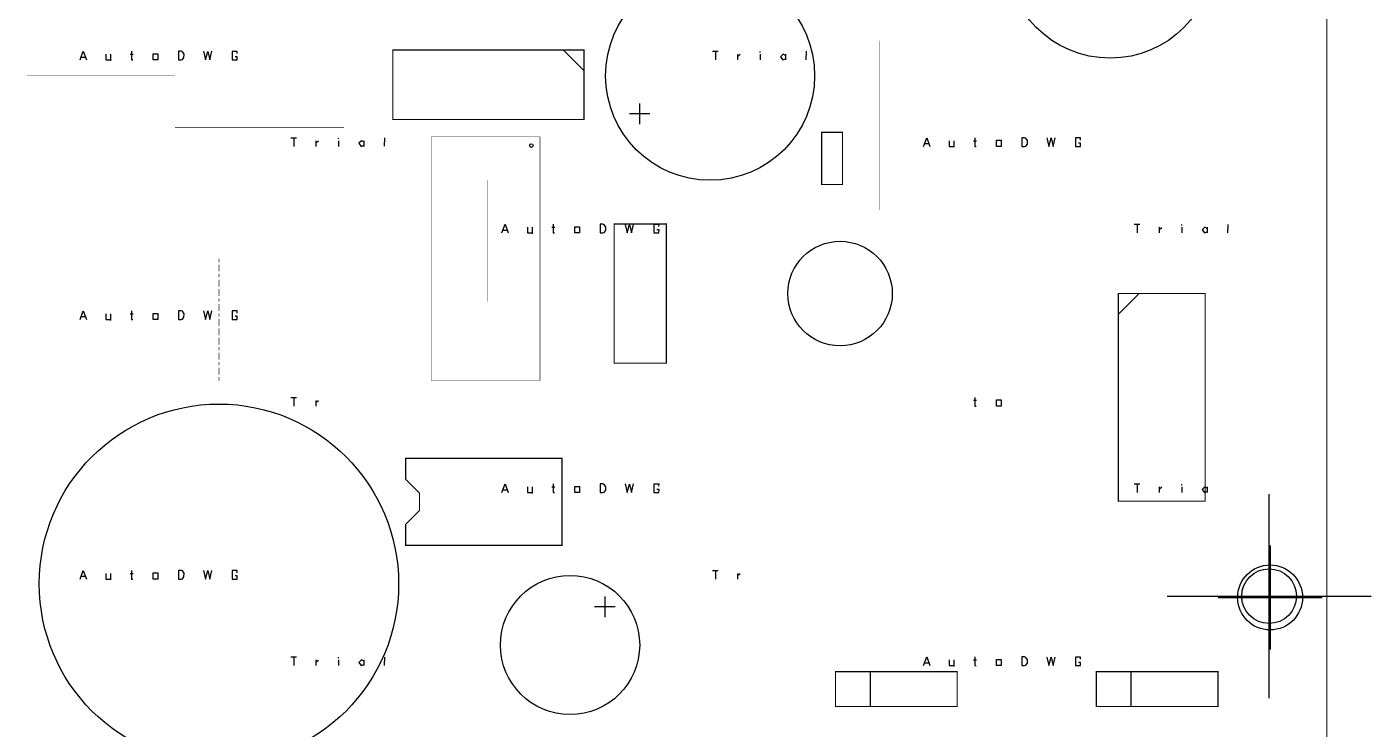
# Model space of a CAD drawing. Header units: millimetres. Extents: x 690 to 2444, y 537 to 1412.
# Drawn here: x 1299 to 1397.3, y 644.7 to 696 of the extents above; entities that cross this region are included whole.
import ezdxf

# ---------------------------------------------------------------- set-up
doc = ezdxf.new("R2010")
doc.units = ezdxf.units.MM
doc.linetypes.add('atContinuous2', pattern=[0])
doc.layers.add('at_Entity', color=7, linetype='Continuous')

msp = doc.modelspace()

# ---------------------------------------------------------------- linework, layer by layer
at = {"color": 28, "true_color": 0x0a0a0a}
for p, q in [((1302.879, 693.585), (1303.12, 694.217)), ((1303.12, 694.217), (1303.36, 693.585)), ((1304.775, 694.003), (1304.775, 693.585)), ((1305.106, 694.003), (1305.106, 693.522)), ((1306.547, 694.005), (1306.761, 694.005)), ((1306.639, 694.217), (1306.639, 693.585)), ((1308.233, 694.033), (1308.559, 694.033)), ((1308.233, 693.585), (1308.233, 694.033)), ((1308.559, 694.033), (1308.559, 693.585)), ((1310.072, 694.217), (1310.07, 693.585)), ((1310.279, 694.219), (1310.072, 694.217)), ((1310.373, 694.185), (1310.279, 694.219)), ((1310.483, 694.008), (1310.373, 694.185)), ((1310.479, 693.757), (1310.483, 694.008)), ((1311.91, 694.214), (1312.06, 693.593)), ((1312.06, 693.593), (1312.21, 694.21)), ((1312.21, 694.21), (1312.359, 693.586)), ((1312.359, 693.586), (1312.509, 694.214)), ((1314.378, 694.207), (1313.996, 694.207)), ((1313.996, 694.207), (1313.996, 693.585)), ((1314.378, 693.822), (1314.226, 693.822)), ((1314.374, 694.048), (1314.378, 694.207)), ((1314.374, 693.585), (1314.378, 693.822)), ((1302.967, 693.795), (1303.268, 693.795)), ((1304.775, 693.585), (1305.106, 693.585)), ((1306.639, 693.585), (1306.738, 693.585)), ((1308.559, 693.585), (1308.233, 693.585)), ((1310.07, 693.585), (1310.274, 693.585)), ((1310.274, 693.585), (1310.371, 693.61)), ((1310.371, 693.61), (1310.479, 693.757)), ((1313.996, 693.585), (1314.374, 693.585)), ((1364.532, 687.265), (1364.773, 687.897)), ((1364.621, 687.475), (1364.922, 687.475)), ((1364.773, 687.897), (1365.014, 687.265)), ((1366.428, 687.683), (1366.428, 687.265)), ((1366.428, 687.265), (1366.759, 687.265)), ((1366.759, 687.683), (1366.759, 687.202)), ((1368.2, 687.685), (1368.414, 687.685)), ((1368.292, 687.897), (1368.292, 687.265)), ((1368.292, 687.265), (1368.392, 687.265)), ((1369.887, 687.713), (1370.212, 687.713)), ((1369.887, 687.265), (1369.887, 687.713)), ((1370.212, 687.265), (1369.887, 687.265)), ((1370.212, 687.713), (1370.212, 687.265)), ((1371.725, 687.897), (1371.723, 687.265)), ((1371.723, 687.265), (1371.927, 687.265)), ((1371.932, 687.899), (1371.725, 687.897)), ((1371.927, 687.265), (1372.024, 687.29)), ((1372.026, 687.865), (1371.932, 687.899)), ((1372.024, 687.29), (1372.133, 687.437)), ((1372.137, 687.688), (1372.026, 687.865)), ((1372.133, 687.437), (1372.137, 687.688)), ((1373.563, 687.893), (1373.713, 687.273)), ((1373.713, 687.273), (1373.863, 687.89)), ((1373.863, 687.89), (1374.013, 687.266)), ((1374.013, 687.266), (1374.163, 687.893)), ((1376.031, 687.887), (1375.65, 687.887)), ((1375.65, 687.887), (1375.65, 687.265)), ((1375.65, 687.265), (1376.027, 687.265)), ((1376.031, 687.502), (1375.88, 687.502)), ((1376.027, 687.727), (1376.031, 687.887)), ((1376.027, 687.265), (1376.031, 687.502)), ((1333.706, 680.945), (1333.947, 681.577)), ((1333.794, 681.155), (1334.095, 681.155)), ((1333.947, 681.577), (1334.187, 680.945)), ((1335.601, 681.362), (1335.601, 680.945)), ((1335.932, 681.362), (1335.932, 680.882)), ((1337.374, 681.365), (1337.587, 681.365)), ((1337.466, 681.577), (1337.466, 680.945)), ((1339.06, 681.393), (1339.385, 681.393)), ((1339.06, 680.945), (1339.06, 681.393)), ((1339.385, 681.393), (1339.385, 680.945)), ((1340.899, 681.577), (1340.896, 680.945)), ((1341.105, 681.579), (1340.899, 681.577)), ((1341.2, 681.544), (1341.105, 681.579)), ((1341.197, 680.97), (1341.306, 681.116)), ((1341.31, 681.368), (1341.2, 681.544)), ((1341.306, 681.116), (1341.31, 681.368)), ((1342.737, 681.573), (1342.886, 680.953)), ((1342.886, 680.953), (1343.036, 681.57)), ((1343.036, 681.57), (1343.186, 680.946)), ((1343.186, 680.946), (1343.336, 681.573)), ((1345.205, 681.567), (1344.823, 681.567)), ((1344.823, 681.567), (1344.823, 680.945)), ((1345.205, 681.182), (1345.053, 681.182)), ((1345.201, 681.407), (1345.205, 681.567)), ((1345.201, 680.945), (1345.205, 681.182)), ((1335.601, 680.945), (1335.932, 680.945)), ((1337.466, 680.945), (1337.565, 680.945)), ((1339.385, 680.945), (1339.06, 680.945)), ((1340.896, 680.945), (1341.101, 680.945)), ((1341.101, 680.945), (1341.197, 680.97)), ((1344.823, 680.945), (1345.201, 680.945)), ((1302.879, 674.625), (1303.12, 675.257)), ((1303.12, 675.257), (1303.36, 674.625)), ((1306.639, 675.256), (1306.639, 674.625)), ((1310.072, 675.256), (1310.07, 674.625)), ((1310.279, 675.259), (1310.072, 675.256)), ((1310.373, 675.224), (1310.279, 675.259)), ((1310.483, 675.048), (1310.373, 675.224)), ((1311.91, 675.253), (1312.06, 674.633)), ((1312.06, 674.633), (1312.21, 675.25)), ((1312.21, 675.25), (1312.359, 674.625)), ((1312.359, 674.625), (1312.509, 675.253)), ((1314.378, 675.247), (1313.996, 675.247)), ((1313.996, 675.247), (1313.996, 674.625)), ((1314.374, 675.087), (1314.378, 675.247)), ((1302.967, 674.835), (1303.268, 674.835)), ((1304.775, 675.042), (1304.775, 674.625)), ((1304.775, 674.625), (1305.106, 674.625)), ((1305.106, 675.042), (1305.106, 674.561)), ((1306.547, 675.045), (1306.761, 675.045)), ((1306.639, 674.625), (1306.738, 674.625)), ((1308.233, 675.073), (1308.559, 675.073)), ((1308.233, 674.625), (1308.233, 675.073)), ((1308.559, 674.625), (1308.233, 674.625)), ((1308.559, 675.073), (1308.559, 674.625)), ((1310.07, 674.625), (1310.274, 674.625)), ((1310.274, 674.625), (1310.371, 674.65)), ((1310.371, 674.65), (1310.479, 674.796)), ((1310.479, 674.796), (1310.483, 675.048)), ((1313.996, 674.625), (1314.374, 674.625)), ((1314.378, 674.862), (1314.226, 674.862)), ((1314.374, 674.625), (1314.378, 674.862)), ((1368.2, 668.725), (1368.414, 668.725)), ((1368.292, 668.936), (1368.292, 668.304)), ((1368.292, 668.304), (1368.392, 668.304)), ((1369.887, 668.753), (1370.212, 668.753)), ((1369.887, 668.304), (1369.887, 668.753)), ((1370.212, 668.304), (1369.887, 668.304)), ((1370.212, 668.753), (1370.212, 668.304)), ((1333.706, 661.984), (1333.947, 662.616)), ((1333.947, 662.616), (1334.187, 661.984)), ((1335.601, 662.402), (1335.601, 661.984)), ((1335.932, 662.402), (1335.932, 661.921)), ((1337.374, 662.405), (1337.587, 662.405)), ((1337.466, 662.616), (1337.466, 661.984)), ((1339.06, 662.433), (1339.385, 662.433)), ((1339.06, 661.984), (1339.06, 662.433)), ((1339.385, 662.433), (1339.385, 661.984)), ((1340.899, 662.616), (1340.896, 661.984)), ((1341.105, 662.619), (1340.899, 662.616)), ((1341.2, 662.584), (1341.105, 662.619)), ((1341.31, 662.408), (1341.2, 662.584)), ((1341.306, 662.156), (1341.31, 662.408)), ((1342.737, 662.613), (1342.886, 661.992)), ((1342.886, 661.992), (1343.036, 662.609)), ((1343.036, 662.609), (1343.186, 661.985)), ((1343.186, 661.985), (1343.336, 662.613)), ((1345.205, 662.607), (1344.823, 662.607)), ((1344.823, 662.607), (1344.823, 661.984)), ((1345.201, 662.447), (1345.205, 662.607)), ((1333.794, 662.195), (1334.095, 662.195)), ((1335.601, 661.984), (1335.932, 661.984)), ((1337.466, 661.984), (1337.565, 661.984)), ((1339.385, 661.984), (1339.06, 661.984)), ((1340.896, 661.984), (1341.101, 661.984)), ((1341.101, 661.984), (1341.197, 662.01)), ((1341.197, 662.01), (1341.306, 662.156)), ((1344.823, 661.984), (1345.201, 661.984)), ((1345.205, 662.221), (1345.053, 662.221)), ((1345.201, 661.984), (1345.205, 662.221)), ((1302.879, 655.664), (1303.12, 656.296)), ((1302.967, 655.875), (1303.268, 655.875)), ((1303.12, 656.296), (1303.36, 655.664)), ((1304.775, 656.082), (1304.775, 655.664)), ((1304.775, 655.664), (1305.106, 655.664)), ((1305.106, 656.082), (1305.106, 655.601)), ((1306.547, 656.085), (1306.761, 656.085)), ((1306.639, 656.296), (1306.639, 655.664)), ((1306.639, 655.664), (1306.738, 655.664)), ((1308.233, 656.113), (1308.559, 656.113)), ((1308.233, 655.664), (1308.233, 656.113)), ((1308.559, 655.664), (1308.233, 655.664)), ((1308.559, 656.113), (1308.559, 655.664)), ((1310.072, 656.296), (1310.07, 655.664)), ((1310.07, 655.664), (1310.274, 655.664)), ((1310.279, 656.298), (1310.072, 656.296)), ((1310.274, 655.664), (1310.371, 655.69)), ((1310.373, 656.264), (1310.279, 656.298)), ((1310.371, 655.69), (1310.479, 655.836)), ((1310.483, 656.088), (1310.373, 656.264)), ((1310.479, 655.836), (1310.483, 656.088)), ((1311.91, 656.293), (1312.06, 655.672)), ((1312.06, 655.672), (1312.21, 656.289)), ((1312.21, 656.289), (1312.359, 655.665)), ((1312.359, 655.665), (1312.509, 656.293)), ((1314.378, 656.287), (1313.996, 656.287)), ((1313.996, 656.287), (1313.996, 655.664)), ((1313.996, 655.664), (1314.374, 655.664)), ((1314.378, 655.901), (1314.226, 655.901)), ((1314.374, 656.127), (1314.378, 656.287)), ((1314.374, 655.664), (1314.378, 655.901)), ((1364.532, 649.344), (1364.773, 649.976)), ((1364.773, 649.976), (1365.014, 649.344)), ((1366.428, 649.762), (1366.428, 649.344)), ((1366.759, 649.762), (1366.759, 649.281)), ((1368.2, 649.765), (1368.414, 649.765)), ((1368.292, 649.976), (1368.292, 649.344)), ((1369.887, 649.793), (1370.212, 649.793)), ((1369.887, 649.344), (1369.887, 649.793)), ((1370.212, 649.793), (1370.212, 649.344)), ((1371.725, 649.976), (1371.723, 649.344)), ((1371.932, 649.978), (1371.725, 649.976)), ((1372.026, 649.944), (1371.932, 649.978)), ((1372.137, 649.768), (1372.026, 649.944)), ((1372.133, 649.516), (1372.137, 649.768)), ((1373.563, 649.973), (1373.713, 649.352)), ((1373.713, 649.352), (1373.863, 649.969)), ((1373.863, 649.969), (1374.013, 649.345)), ((1374.013, 649.345), (1374.163, 649.973)), ((1376.031, 649.967), (1375.65, 649.967)), ((1375.65, 649.967), (1375.65, 649.344)), ((1376.031, 649.581), (1375.88, 649.581)), ((1376.027, 649.807), (1376.031, 649.967)), ((1376.027, 649.344), (1376.031, 649.581)), ((1364.621, 649.554), (1364.922, 649.554)), ((1366.428, 649.344), (1366.759, 649.344)), ((1368.292, 649.344), (1368.392, 649.344)), ((1370.212, 649.344), (1369.887, 649.344)), ((1371.723, 649.344), (1371.927, 649.344)), ((1371.927, 649.344), (1372.024, 649.37)), ((1372.024, 649.37), (1372.133, 649.516)), ((1375.65, 649.344), (1376.027, 649.344))]:
    msp.add_line(p, q, dxfattribs=at)
at = {"color": 6}
for p, q in [((1389.807, 646.961), (1389.807, 661.877)), ((1382.349, 654.419), (1397.265, 654.419))]:
    msp.add_line(p, q, dxfattribs=at)
at = {"color": 2}
msp.add_circle((1389.807, 654.419), 2, dxfattribs=at)
at = {"layer": 'at_Entity', "color": 28, "true_color": 0x0d0d0d}
for p, q in [((1349.122, 694.217), (1349.54, 694.217)), ((1349.329, 694.217), (1349.329, 693.585)), ((1350.953, 694.002), (1350.953, 693.585)), ((1350.958, 693.862), (1351.135, 693.995)), ((1352.609, 694.004), (1352.609, 693.585)), ((1352.612, 694.137), (1352.612, 694.193)), ((1354.273, 694.002), (1354.084, 693.813)), ((1354.084, 693.813), (1354.268, 693.585)), ((1354.448, 693.913), (1354.273, 694.002)), ((1354.446, 694.004), (1354.446, 693.589)), ((1355.952, 694.214), (1355.95, 693.598)), ((1354.268, 693.585), (1354.448, 693.675)), ((1318.295, 687.897), (1318.713, 687.897)), ((1318.503, 687.897), (1318.503, 687.265)), ((1320.126, 687.682), (1320.126, 687.265)), ((1320.131, 687.542), (1320.309, 687.675)), ((1321.783, 687.684), (1321.783, 687.265)), ((1321.785, 687.817), (1321.785, 687.873)), ((1323.446, 687.682), (1323.257, 687.493)), ((1323.257, 687.493), (1323.441, 687.265)), ((1323.441, 687.265), (1323.621, 687.355)), ((1323.621, 687.593), (1323.446, 687.682)), ((1323.619, 687.684), (1323.619, 687.268)), ((1325.126, 687.894), (1325.123, 687.277)), ((1379.948, 681.577), (1380.366, 681.577)), ((1380.156, 681.577), (1380.156, 680.945)), ((1381.78, 681.362), (1381.78, 680.945)), ((1381.785, 681.222), (1381.962, 681.355)), ((1383.436, 681.364), (1383.436, 680.945)), ((1383.439, 681.497), (1383.439, 681.553)), ((1385.1, 681.362), (1384.91, 681.173)), ((1384.91, 681.173), (1385.095, 680.945)), ((1385.095, 680.945), (1385.275, 681.035)), ((1385.275, 681.273), (1385.1, 681.362)), ((1385.272, 681.364), (1385.272, 680.948)), ((1386.779, 681.574), (1386.777, 680.957)), ((1318.295, 668.936), (1318.713, 668.936)), ((1318.503, 668.936), (1318.503, 668.304)), ((1320.126, 668.721), (1320.126, 668.304)), ((1320.131, 668.581), (1320.309, 668.714)), ((1379.948, 662.616), (1380.366, 662.616)), ((1380.156, 662.616), (1380.156, 661.984)), ((1381.78, 662.401), (1381.78, 661.984)), ((1381.785, 662.261), (1381.962, 662.394)), ((1383.436, 662.404), (1383.436, 661.984)), ((1383.439, 662.537), (1383.439, 662.593)), ((1385.1, 662.401), (1384.91, 662.212)), ((1385.275, 662.313), (1385.1, 662.401)), ((1385.272, 662.404), (1385.272, 661.988)), ((1384.91, 662.212), (1385.095, 661.984)), ((1385.095, 661.984), (1385.275, 662.074)), ((1349.122, 656.296), (1349.54, 656.296)), ((1349.329, 656.296), (1349.329, 655.664)), ((1350.953, 656.081), (1350.953, 655.664)), ((1350.958, 655.941), (1351.135, 656.074)), ((1318.295, 649.976), (1318.713, 649.976)), ((1318.503, 649.976), (1318.503, 649.344)), ((1320.126, 649.761), (1320.126, 649.344)), ((1320.131, 649.621), (1320.309, 649.754)), ((1321.783, 649.763), (1321.783, 649.344)), ((1321.785, 649.897), (1321.785, 649.953)), ((1323.446, 649.761), (1323.257, 649.572)), ((1323.621, 649.672), (1323.446, 649.761)), ((1323.619, 649.763), (1323.619, 649.348)), ((1325.126, 649.974), (1325.123, 649.357)), ((1323.257, 649.572), (1323.441, 649.344)), ((1323.441, 649.344), (1323.621, 649.434))]:
    msp.add_line(p, q, dxfattribs=at)
at = {"layer": 'at_Entity', "color": 0}
for points in [[(1394.03, 731.506, 0.0897, 0.0897, 0), (1241.195, 731.506, 0.0897, 0.0897, 0), (1241.195, 605.103, 0.0897, 0.0897, 0), (1394.03, 605.103, 0.0897, 0.0897, 0), (1394.03, 731.506, 0.0897, 0.0897, 0)], [(1361.328, 694.652, 0.0339, 0.0339, 0), (1361.328, 694.991, 0.0339, 0.0339, 0)], [(1339.725, 694.314, 0.0897, 0.0897, 0), (1325.746, 694.314, 0.0897, 0.0897, 0), (1325.746, 689.23, 0.0897, 0.0897, 0), (1339.725, 689.23, 0.0897, 0.0897, 0), (1339.725, 694.314, 0.0897, 0.0897, 0)], [(1338.2, 694.314, 0.0897, 0.0897, 0), (1339.725, 692.789, 0.0897, 0.0897, 0)], [(1361.328, 694.059, 0.0339, 0.0339, 0), (1361.328, 694.398, 0.0339, 0.0339, 0)], [(1361.328, 693.72, 0.0339, 0.0339, 0), (1361.328, 694.059, 0.0339, 0.0339, 0)], [(1361.328, 694.398, 0.0254, 0.0254, 0), (1361.328, 694.652, 0.0254, 0.0254, 0)], [(1361.328, 693.127, 0.0339, 0.0339, 0), (1361.328, 693.466, 0.0339, 0.0339, 0)], [(1361.328, 692.789, 0.0339, 0.0339, 0), (1361.328, 693.127, 0.0339, 0.0339, 0)], [(1361.328, 693.466, 0.0254, 0.0254, 0), (1361.328, 693.72, 0.0254, 0.0254, 0)], [(1299.313, 692.45, 0.0339, 0.0339, 0), (1298.974, 692.45, 0.0339, 0.0339, 0)], [(1299.652, 692.45, 0.0339, 0.0339, 0), (1299.313, 692.45, 0.0339, 0.0339, 0)], [(1299.906, 692.45, 0.0254, 0.0254, 0), (1299.652, 692.45, 0.0254, 0.0254, 0)], [(1300.245, 692.45, 0.0339, 0.0339, 0), (1299.906, 692.45, 0.0339, 0.0339, 0)], [(1300.584, 692.45, 0.0339, 0.0339, 0), (1300.245, 692.45, 0.0339, 0.0339, 0)], [(1300.838, 692.45, 0.0254, 0.0254, 0), (1300.584, 692.45, 0.0254, 0.0254, 0)], [(1301.177, 692.45, 0.0339, 0.0339, 0), (1300.838, 692.45, 0.0339, 0.0339, 0)], [(1301.431, 692.45, 0.0254, 0.0254, 0), (1301.177, 692.45, 0.0254, 0.0254, 0)], [(1301.77, 692.45, 0.0339, 0.0339, 0), (1301.431, 692.45, 0.0339, 0.0339, 0)], [(1302.109, 692.45, 0.0339, 0.0339, 0), (1301.77, 692.45, 0.0339, 0.0339, 0)], [(1302.363, 692.45, 0.0254, 0.0254, 0), (1302.109, 692.45, 0.0254, 0.0254, 0)], [(1302.702, 692.45, 0.0339, 0.0339, 0), (1302.363, 692.45, 0.0339, 0.0339, 0)], [(1303.041, 692.45, 0.0339, 0.0339, 0), (1302.702, 692.45, 0.0339, 0.0339, 0)], [(1303.295, 692.45, 0.0254, 0.0254, 0), (1303.041, 692.45, 0.0254, 0.0254, 0)], [(1303.634, 692.45, 0.0339, 0.0339, 0), (1303.295, 692.45, 0.0339, 0.0339, 0)], [(1303.973, 692.45, 0.0339, 0.0339, 0), (1303.634, 692.45, 0.0339, 0.0339, 0)], [(1304.227, 692.45, 0.0254, 0.0254, 0), (1303.973, 692.45, 0.0254, 0.0254, 0)], [(1304.566, 692.45, 0.0339, 0.0339, 0), (1304.227, 692.45, 0.0339, 0.0339, 0)], [(1304.905, 692.45, 0.0339, 0.0339, 0), (1304.566, 692.45, 0.0339, 0.0339, 0)], [(1305.159, 692.45, 0.0254, 0.0254, 0), (1304.905, 692.45, 0.0254, 0.0254, 0)], [(1305.498, 692.45, 0.0339, 0.0339, 0), (1305.159, 692.45, 0.0339, 0.0339, 0)], [(1305.837, 692.45, 0.0339, 0.0339, 0), (1305.498, 692.45, 0.0339, 0.0339, 0)], [(1306.091, 692.45, 0.0254, 0.0254, 0), (1305.837, 692.45, 0.0254, 0.0254, 0)], [(1306.43, 692.45, 0.0339, 0.0339, 0), (1306.091, 692.45, 0.0339, 0.0339, 0)], [(1306.684, 692.45, 0.0254, 0.0254, 0), (1306.43, 692.45, 0.0254, 0.0254, 0)], [(1307.023, 692.45, 0.0339, 0.0339, 0), (1306.684, 692.45, 0.0339, 0.0339, 0)], [(1307.362, 692.45, 0.0339, 0.0339, 0), (1307.023, 692.45, 0.0339, 0.0339, 0)], [(1307.616, 692.45, 0.0254, 0.0254, 0), (1307.362, 692.45, 0.0254, 0.0254, 0)], [(1307.955, 692.45, 0.0339, 0.0339, 0), (1307.616, 692.45, 0.0339, 0.0339, 0)], [(1308.294, 692.45, 0.0339, 0.0339, 0), (1307.955, 692.45, 0.0339, 0.0339, 0)], [(1308.548, 692.45, 0.0254, 0.0254, 0), (1308.294, 692.45, 0.0254, 0.0254, 0)], [(1308.887, 692.45, 0.0339, 0.0339, 0), (1308.548, 692.45, 0.0339, 0.0339, 0)], [(1309.226, 692.45, 0.0339, 0.0339, 0), (1308.887, 692.45, 0.0339, 0.0339, 0)], [(1309.48, 692.45, 0.0254, 0.0254, 0), (1309.226, 692.45, 0.0254, 0.0254, 0)], [(1309.819, 692.45, 0.0339, 0.0339, 0), (1309.48, 692.45, 0.0339, 0.0339, 0)], [(1361.328, 692.196, 0.0339, 0.0339, 0), (1361.328, 692.534, 0.0339, 0.0339, 0)], [(1361.328, 691.602, 0.0339, 0.0339, 0), (1361.328, 691.941, 0.0339, 0.0339, 0)], [(1361.328, 692.534, 0.0254, 0.0254, 0), (1361.328, 692.789, 0.0254, 0.0254, 0)], [(1361.328, 691.941, 0.0254, 0.0254, 0), (1361.328, 692.196, 0.0254, 0.0254, 0)], [(1361.328, 691.264, 0.0339, 0.0339, 0), (1361.328, 691.602, 0.0339, 0.0339, 0)], [(1361.328, 690.671, 0.0339, 0.0339, 0), (1361.328, 691.009, 0.0339, 0.0339, 0)], [(1361.328, 691.009, 0.0254, 0.0254, 0), (1361.328, 691.264, 0.0254, 0.0254, 0)], [(1343.791, 688.891, 0.0897, 0.0897, 0), (1343.791, 690.416, 0.0897, 0.0897, 0)], [(1361.328, 690.332, 0.0339, 0.0339, 0), (1361.328, 690.671, 0.0339, 0.0339, 0)], [(1361.328, 689.739, 0.0339, 0.0339, 0), (1361.328, 690.078, 0.0339, 0.0339, 0)], [(1361.328, 690.078, 0.0254, 0.0254, 0), (1361.328, 690.332, 0.0254, 0.0254, 0)], [(1344.554, 689.654, 0.0897, 0.0897, 0), (1343.029, 689.654, 0.0897, 0.0897, 0)], [(1361.328, 689.4, 0.0339, 0.0339, 0), (1361.328, 689.739, 0.0339, 0.0339, 0)], [(1361.328, 688.807, 0.0339, 0.0339, 0), (1361.328, 689.146, 0.0339, 0.0339, 0)], [(1361.328, 689.146, 0.0254, 0.0254, 0), (1361.328, 689.4, 0.0254, 0.0254, 0)], [(1310.157, 688.637, 0.0339, 0.0339, 0), (1309.819, 688.637, 0.0339, 0.0339, 0)], [(1310.412, 688.637, 0.0254, 0.0254, 0), (1310.157, 688.637, 0.0254, 0.0254, 0)], [(1310.751, 688.637, 0.0339, 0.0339, 0), (1310.412, 688.637, 0.0339, 0.0339, 0)], [(1311.089, 688.637, 0.0339, 0.0339, 0), (1310.751, 688.637, 0.0339, 0.0339, 0)], [(1311.344, 688.637, 0.0254, 0.0254, 0), (1311.089, 688.637, 0.0254, 0.0254, 0)], [(1311.682, 688.637, 0.0339, 0.0339, 0), (1311.344, 688.637, 0.0339, 0.0339, 0)], [(1312.021, 688.637, 0.0339, 0.0339, 0), (1311.682, 688.637, 0.0339, 0.0339, 0)], [(1312.275, 688.637, 0.0254, 0.0254, 0), (1312.021, 688.637, 0.0254, 0.0254, 0)], [(1312.614, 688.637, 0.0339, 0.0339, 0), (1312.275, 688.637, 0.0339, 0.0339, 0)], [(1312.953, 688.637, 0.0339, 0.0339, 0), (1312.614, 688.637, 0.0339, 0.0339, 0)], [(1313.207, 688.637, 0.0254, 0.0254, 0), (1312.953, 688.637, 0.0254, 0.0254, 0)], [(1313.546, 688.637, 0.0339, 0.0339, 0), (1313.207, 688.637, 0.0339, 0.0339, 0)], [(1313.8, 688.637, 0.0254, 0.0254, 0), (1313.546, 688.637, 0.0254, 0.0254, 0)], [(1314.139, 688.637, 0.0339, 0.0339, 0), (1313.8, 688.637, 0.0339, 0.0339, 0)], [(1314.478, 688.637, 0.0339, 0.0339, 0), (1314.139, 688.637, 0.0339, 0.0339, 0)], [(1314.732, 688.637, 0.0254, 0.0254, 0), (1314.478, 688.637, 0.0254, 0.0254, 0)], [(1315.071, 688.637, 0.0339, 0.0339, 0), (1314.732, 688.637, 0.0339, 0.0339, 0)], [(1315.41, 688.637, 0.0339, 0.0339, 0), (1315.071, 688.637, 0.0339, 0.0339, 0)], [(1315.664, 688.637, 0.0254, 0.0254, 0), (1315.41, 688.637, 0.0254, 0.0254, 0)], [(1316.003, 688.637, 0.0339, 0.0339, 0), (1315.664, 688.637, 0.0339, 0.0339, 0)], [(1316.342, 688.637, 0.0339, 0.0339, 0), (1316.003, 688.637, 0.0339, 0.0339, 0)], [(1316.596, 688.637, 0.0254, 0.0254, 0), (1316.342, 688.637, 0.0254, 0.0254, 0)], [(1316.935, 688.637, 0.0339, 0.0339, 0), (1316.596, 688.637, 0.0339, 0.0339, 0)], [(1317.274, 688.637, 0.0339, 0.0339, 0), (1316.935, 688.637, 0.0339, 0.0339, 0)], [(1317.528, 688.637, 0.0254, 0.0254, 0), (1317.274, 688.637, 0.0254, 0.0254, 0)], [(1317.867, 688.637, 0.0339, 0.0339, 0), (1317.528, 688.637, 0.0339, 0.0339, 0)], [(1318.206, 688.637, 0.0339, 0.0339, 0), (1317.867, 688.637, 0.0339, 0.0339, 0)], [(1318.46, 688.637, 0.0254, 0.0254, 0), (1318.206, 688.637, 0.0254, 0.0254, 0)], [(1318.799, 688.637, 0.0339, 0.0339, 0), (1318.46, 688.637, 0.0339, 0.0339, 0)], [(1319.053, 688.637, 0.0254, 0.0254, 0), (1318.799, 688.637, 0.0254, 0.0254, 0)], [(1319.392, 688.637, 0.0339, 0.0339, 0), (1319.053, 688.637, 0.0339, 0.0339, 0)], [(1319.731, 688.637, 0.0339, 0.0339, 0), (1319.392, 688.637, 0.0339, 0.0339, 0)], [(1319.985, 688.637, 0.0254, 0.0254, 0), (1319.731, 688.637, 0.0254, 0.0254, 0)], [(1320.324, 688.637, 0.0339, 0.0339, 0), (1319.985, 688.637, 0.0339, 0.0339, 0)], [(1320.663, 688.637, 0.0339, 0.0339, 0), (1320.324, 688.637, 0.0339, 0.0339, 0)], [(1320.917, 688.637, 0.0254, 0.0254, 0), (1320.663, 688.637, 0.0254, 0.0254, 0)], [(1321.256, 688.637, 0.0339, 0.0339, 0), (1320.917, 688.637, 0.0339, 0.0339, 0)], [(1321.595, 688.637, 0.0339, 0.0339, 0), (1321.256, 688.637, 0.0339, 0.0339, 0)], [(1321.849, 688.637, 0.0254, 0.0254, 0), (1321.595, 688.637, 0.0254, 0.0254, 0)], [(1322.188, 688.637, 0.0339, 0.0339, 0), (1321.849, 688.637, 0.0339, 0.0339, 0)], [(1336.505, 687.96, 0.0299, 0.0299, 0), (1328.542, 687.96, 0.0299, 0.0299, 0), (1328.542, 670.168, 0.0299, 0.0299, 0), (1336.505, 670.168, 0.0299, 0.0299, 0), (1336.505, 687.96, 0.0299, 0.0299, 0)], [(1358.617, 688.298, 0.0897, 0.0897, 0), (1357.092, 688.298, 0.0897, 0.0897, 0), (1357.092, 684.486, 0.0897, 0.0897, 0), (1358.617, 684.486, 0.0897, 0.0897, 0), (1358.617, 688.298, 0.0897, 0.0897, 0)], [(1361.328, 688.468, 0.0339, 0.0339, 0), (1361.328, 688.807, 0.0339, 0.0339, 0)], [(1361.328, 687.875, 0.0339, 0.0339, 0), (1361.328, 688.214, 0.0339, 0.0339, 0)], [(1361.328, 688.214, 0.0254, 0.0254, 0), (1361.328, 688.468, 0.0254, 0.0254, 0)], [(1361.328, 687.536, 0.0339, 0.0339, 0), (1361.328, 687.875, 0.0339, 0.0339, 0)], [(1361.328, 686.943, 0.0339, 0.0339, 0), (1361.328, 687.282, 0.0339, 0.0339, 0)], [(1361.328, 686.604, 0.0339, 0.0339, 0), (1361.328, 686.943, 0.0339, 0.0339, 0)], [(1361.328, 687.282, 0.0254, 0.0254, 0), (1361.328, 687.536, 0.0254, 0.0254, 0)], [(1361.328, 686.011, 0.0339, 0.0339, 0), (1361.328, 686.35, 0.0339, 0.0339, 0)], [(1361.328, 685.672, 0.0339, 0.0339, 0), (1361.328, 686.011, 0.0339, 0.0339, 0)], [(1361.328, 686.35, 0.0254, 0.0254, 0), (1361.328, 686.604, 0.0254, 0.0254, 0)], [(1361.328, 685.079, 0.0339, 0.0339, 0), (1361.328, 685.418, 0.0339, 0.0339, 0)], [(1361.328, 685.418, 0.0254, 0.0254, 0), (1361.328, 685.672, 0.0254, 0.0254, 0)], [(1361.328, 684.825, 0.0254, 0.0254, 0), (1361.328, 685.079, 0.0254, 0.0254, 0)], [(1361.328, 684.486, 0.0339, 0.0339, 0), (1361.328, 684.825, 0.0339, 0.0339, 0)], [(1361.328, 684.147, 0.0339, 0.0339, 0), (1361.328, 684.486, 0.0339, 0.0339, 0)], [(1361.328, 683.893, 0.0254, 0.0254, 0), (1361.328, 684.147, 0.0254, 0.0254, 0)], [(1361.328, 683.554, 0.0339, 0.0339, 0), (1361.328, 683.893, 0.0339, 0.0339, 0)], [(1361.328, 683.215, 0.0339, 0.0339, 0), (1361.328, 683.554, 0.0339, 0.0339, 0)], [(1361.328, 682.961, 0.0254, 0.0254, 0), (1361.328, 683.215, 0.0254, 0.0254, 0)], [(1361.328, 682.622, 0.0339, 0.0339, 0), (1361.328, 682.961, 0.0339, 0.0339, 0)], [(1345.74, 681.606, 0.0897, 0.0897, 0), (1341.927, 681.606, 0.0897, 0.0897, 0), (1341.927, 671.439, 0.0897, 0.0897, 0), (1345.74, 671.439, 0.0897, 0.0897, 0), (1345.74, 681.606, 0.0897, 0.0897, 0)], [(1385.135, 676.522, 0.0897, 0.0897, 0), (1378.781, 676.522, 0.0897, 0.0897, 0), (1378.781, 661.357, 0.0897, 0.0897, 0), (1385.135, 661.357, 0.0897, 0.0897, 0), (1385.135, 676.522, 0.0897, 0.0897, 0)], [(1378.781, 674.997, 0.0897, 0.0897, 0), (1380.306, 676.522, 0.0897, 0.0897, 0)], [(1326.678, 658.138, 0.0897, 0.0897, 0), (1326.678, 659.663, 0.0897, 0.0897, 0), (1327.695, 660.68, 0.0897, 0.0897, 0), (1327.695, 661.95, 0.0897, 0.0897, 0), (1326.678, 662.967, 0.0897, 0.0897, 0), (1326.678, 664.492, 0.0897, 0.0897, 0), (1338.115, 664.492, 0.0897, 0.0897, 0), (1338.115, 658.138, 0.0897, 0.0897, 0), (1326.678, 658.138, 0.0897, 0.0897, 0)], [(1389.879, 650.513, 0.12, 0.12, 0), (1389.879, 658.138, 0.12, 0.12, 0)], [(1340.487, 653.648, 0.0897, 0.0897, 0), (1342.012, 653.648, 0.0897, 0.0897, 0)], [(1341.25, 654.41, 0.0897, 0.0897, 0), (1341.25, 652.885, 0.0897, 0.0897, 0)], [(1386.067, 654.326, 0.12, 0.12, 0), (1393.691, 654.326, 0.12, 0.12, 0)], [(1367.005, 648.904, 0.0897, 0.0897, 0), (1358.109, 648.904, 0.0897, 0.0897, 0), (1358.109, 646.362, 0.0897, 0.0897, 0), (1367.005, 646.362, 0.0897, 0.0897, 0), (1367.005, 648.904, 0.0897, 0.0897, 0)], [(1360.651, 648.904, 0.0897, 0.0897, 0), (1360.651, 646.362, 0.0897, 0.0897, 0)], [(1386.067, 648.904, 0.0897, 0.0897, 0), (1377.171, 648.904, 0.0897, 0.0897, 0), (1377.171, 646.362, 0.0897, 0.0897, 0), (1386.067, 646.362, 0.0897, 0.0897, 0), (1386.067, 648.904, 0.0897, 0.0897, 0)], [(1379.713, 648.904, 0.0897, 0.0897, 0), (1379.713, 646.362, 0.0897, 0.0897, 0)]]:
    msp.add_lwpolyline(points, format="xyseb", dxfattribs=at)
at = {"layer": 'at_Entity', "color": 5}
for points in [[(1332.693, 684.825, 0.0254, 0.0254, 0), (1332.693, 684.571, 0.0254, 0.0254, 0)], [(1332.693, 684.401, 0.0254, 0.0254, 0), (1332.693, 684.147, 0.0254, 0.0254, 0)], [(1332.693, 683.978, 0.0254, 0.0254, 0), (1332.693, 683.724, 0.0254, 0.0254, 0)], [(1332.693, 684.571, 0.0169, 0.0169, 0), (1332.693, 684.401, 0.0169, 0.0169, 0)], [(1332.693, 684.147, 0.0169, 0.0169, 0), (1332.693, 683.978, 0.0169, 0.0169, 0)], [(1332.693, 683.724, 0.0254, 0.0254, 0), (1332.693, 683.469, 0.0254, 0.0254, 0)], [(1332.693, 683.3, 0.0254, 0.0254, 0), (1332.693, 683.046, 0.0254, 0.0254, 0)], [(1332.693, 683.046, 0.0254, 0.0254, 0), (1332.693, 682.792, 0.0254, 0.0254, 0)], [(1332.693, 683.469, 0.0169, 0.0169, 0), (1332.693, 683.3, 0.0169, 0.0169, 0)], [(1332.693, 682.622, 0.0254, 0.0254, 0), (1332.693, 682.368, 0.0254, 0.0254, 0)], [(1332.693, 682.368, 0.0254, 0.0254, 0), (1332.693, 682.114, 0.0254, 0.0254, 0)], [(1332.693, 682.792, 0.0169, 0.0169, 0), (1332.693, 682.622, 0.0169, 0.0169, 0)], [(1332.693, 682.114, 0.0169, 0.0169, 0), (1332.693, 681.944, 0.0169, 0.0169, 0)], [(1332.693, 681.944, 0.0254, 0.0254, 0), (1332.693, 681.69, 0.0254, 0.0254, 0)], [(1332.693, 681.521, 0.0254, 0.0254, 0), (1332.693, 681.267, 0.0254, 0.0254, 0)], [(1332.693, 681.267, 0.0254, 0.0254, 0), (1332.693, 681.012, 0.0254, 0.0254, 0)], [(1332.693, 681.69, 0.0169, 0.0169, 0), (1332.693, 681.521, 0.0169, 0.0169, 0)], [(1332.693, 680.843, 0.0254, 0.0254, 0), (1332.693, 680.589, 0.0254, 0.0254, 0)], [(1332.693, 680.419, 0.0254, 0.0254, 0), (1332.693, 680.165, 0.0254, 0.0254, 0)], [(1332.693, 680.165, 0.0254, 0.0254, 0), (1332.693, 679.911, 0.0254, 0.0254, 0)], [(1332.693, 681.012, 0.0169, 0.0169, 0), (1332.693, 680.843, 0.0169, 0.0169, 0)], [(1332.693, 680.589, 0.0169, 0.0169, 0), (1332.693, 680.419, 0.0169, 0.0169, 0)], [(1313.038, 679.064, 0.0254, 0.0254, 0), (1313.038, 678.81, 0.0254, 0.0254, 0)], [(1332.693, 679.742, 0.0254, 0.0254, 0), (1332.693, 679.488, 0.0254, 0.0254, 0)], [(1332.693, 679.488, 0.0254, 0.0254, 0), (1332.693, 679.233, 0.0254, 0.0254, 0)], [(1332.693, 679.064, 0.0254, 0.0254, 0), (1332.693, 678.81, 0.0254, 0.0254, 0)], [(1332.693, 679.911, 0.0169, 0.0169, 0), (1332.693, 679.742, 0.0169, 0.0169, 0)], [(1332.693, 679.233, 0.0169, 0.0169, 0), (1332.693, 679.064, 0.0169, 0.0169, 0)], [(1313.038, 678.64, 0.0254, 0.0254, 0), (1313.038, 678.386, 0.0254, 0.0254, 0)], [(1313.038, 678.386, 0.0254, 0.0254, 0), (1313.038, 678.132, 0.0254, 0.0254, 0)], [(1313.038, 678.81, 0.0169, 0.0169, 0), (1313.038, 678.64, 0.0169, 0.0169, 0)], [(1313.038, 678.132, 0.0169, 0.0169, 0), (1313.038, 677.963, 0.0169, 0.0169, 0)], [(1332.693, 678.81, 0.0254, 0.0254, 0), (1332.693, 678.556, 0.0254, 0.0254, 0)], [(1332.693, 678.386, 0.0254, 0.0254, 0), (1332.693, 678.132, 0.0254, 0.0254, 0)], [(1332.693, 678.556, 0.0169, 0.0169, 0), (1332.693, 678.386, 0.0169, 0.0169, 0)], [(1332.693, 678.132, 0.0169, 0.0169, 0), (1332.693, 677.963, 0.0169, 0.0169, 0)], [(1313.038, 677.963, 0.0254, 0.0254, 0), (1313.038, 677.708, 0.0254, 0.0254, 0)], [(1313.038, 677.539, 0.0254, 0.0254, 0), (1313.038, 677.285, 0.0254, 0.0254, 0)], [(1313.038, 677.285, 0.0254, 0.0254, 0), (1313.038, 677.031, 0.0254, 0.0254, 0)], [(1313.038, 677.708, 0.0169, 0.0169, 0), (1313.038, 677.539, 0.0169, 0.0169, 0)], [(1332.693, 677.963, 0.0254, 0.0254, 0), (1332.693, 677.708, 0.0254, 0.0254, 0)], [(1332.693, 677.708, 0.0254, 0.0254, 0), (1332.693, 677.454, 0.0254, 0.0254, 0)], [(1332.693, 677.285, 0.0254, 0.0254, 0), (1332.693, 677.031, 0.0254, 0.0254, 0)], [(1332.693, 677.454, 0.0169, 0.0169, 0), (1332.693, 677.285, 0.0169, 0.0169, 0)], [(1313.038, 676.861, 0.0254, 0.0254, 0), (1313.038, 676.607, 0.0254, 0.0254, 0)], [(1313.038, 676.607, 0.0254, 0.0254, 0), (1313.038, 676.353, 0.0254, 0.0254, 0)], [(1313.038, 676.183, 0.0254, 0.0254, 0), (1313.038, 675.929, 0.0254, 0.0254, 0)], [(1313.038, 677.031, 0.0169, 0.0169, 0), (1313.038, 676.861, 0.0169, 0.0169, 0)], [(1313.038, 676.353, 0.0169, 0.0169, 0), (1313.038, 676.183, 0.0169, 0.0169, 0)], [(1332.693, 676.861, 0.0254, 0.0254, 0), (1332.693, 676.607, 0.0254, 0.0254, 0)], [(1332.693, 676.607, 0.0254, 0.0254, 0), (1332.693, 676.353, 0.0254, 0.0254, 0)], [(1332.693, 676.183, 0.0254, 0.0254, 0), (1332.693, 675.929, 0.0254, 0.0254, 0)], [(1332.693, 677.031, 0.0169, 0.0169, 0), (1332.693, 676.861, 0.0169, 0.0169, 0)], [(1332.693, 676.353, 0.0169, 0.0169, 0), (1332.693, 676.183, 0.0169, 0.0169, 0)], [(1313.038, 675.76, 0.0254, 0.0254, 0), (1313.038, 675.506, 0.0254, 0.0254, 0)], [(1313.038, 675.506, 0.0254, 0.0254, 0), (1313.038, 675.252, 0.0254, 0.0254, 0)], [(1313.038, 675.929, 0.0169, 0.0169, 0), (1313.038, 675.76, 0.0169, 0.0169, 0)], [(1313.038, 675.252, 0.0169, 0.0169, 0), (1313.038, 675.082, 0.0169, 0.0169, 0)], [(1313.038, 675.082, 0.0254, 0.0254, 0), (1313.038, 674.828, 0.0254, 0.0254, 0)], [(1313.038, 674.658, 0.0254, 0.0254, 0), (1313.038, 674.404, 0.0254, 0.0254, 0)], [(1313.038, 674.404, 0.0254, 0.0254, 0), (1313.038, 674.15, 0.0254, 0.0254, 0)], [(1313.038, 674.828, 0.0169, 0.0169, 0), (1313.038, 674.658, 0.0169, 0.0169, 0)], [(1313.038, 674.15, 0.0169, 0.0169, 0), (1313.038, 673.981, 0.0169, 0.0169, 0)], [(1313.038, 673.981, 0.0254, 0.0254, 0), (1313.038, 673.727, 0.0254, 0.0254, 0)], [(1313.038, 673.727, 0.0254, 0.0254, 0), (1313.038, 673.472, 0.0254, 0.0254, 0)], [(1313.038, 673.303, 0.0254, 0.0254, 0), (1313.038, 673.049, 0.0254, 0.0254, 0)], [(1313.038, 673.472, 0.0169, 0.0169, 0), (1313.038, 673.303, 0.0169, 0.0169, 0)], [(1313.038, 673.049, 0.0254, 0.0254, 0), (1313.038, 672.795, 0.0254, 0.0254, 0)], [(1313.038, 672.625, 0.0254, 0.0254, 0), (1313.038, 672.371, 0.0254, 0.0254, 0)], [(1313.038, 672.202, 0.0254, 0.0254, 0), (1313.038, 671.947, 0.0254, 0.0254, 0)], [(1313.038, 672.795, 0.0169, 0.0169, 0), (1313.038, 672.625, 0.0169, 0.0169, 0)], [(1313.038, 672.371, 0.0169, 0.0169, 0), (1313.038, 672.202, 0.0169, 0.0169, 0)], [(1313.038, 671.947, 0.0254, 0.0254, 0), (1313.038, 671.693, 0.0254, 0.0254, 0)], [(1313.038, 671.524, 0.0254, 0.0254, 0), (1313.038, 671.27, 0.0254, 0.0254, 0)], [(1313.038, 671.693, 0.0169, 0.0169, 0), (1313.038, 671.524, 0.0169, 0.0169, 0)], [(1313.038, 671.27, 0.0169, 0.0169, 0), (1313.038, 671.1, 0.0169, 0.0169, 0)], [(1313.038, 671.1, 0.0254, 0.0254, 0), (1313.038, 670.846, 0.0254, 0.0254, 0)], [(1313.038, 670.846, 0.0254, 0.0254, 0), (1313.038, 670.592, 0.0254, 0.0254, 0)], [(1313.038, 670.422, 0.0254, 0.0254, 0), (1313.038, 670.168, 0.0254, 0.0254, 0)], [(1313.038, 670.592, 0.0169, 0.0169, 0), (1313.038, 670.422, 0.0169, 0.0169, 0)]]:
    msp.add_lwpolyline(points, format="xyseb", dxfattribs=at)
at = {"layer": 'at_Entity', "color": 0, "linetype": 'atContinuous2'}
for centre, radius in [((1378.181, 701.343), 7.632), ((1348.944, 692.431), 7.64), ((1335.87, 687.329), 0.132), ((1358.442, 676.519), 3.818), ((1313.036, 655.318), 13.134), ((1389.879, 654.325), 2.372), ((1338.705, 650.852), 5.087)]:
    msp.add_circle(centre, radius, dxfattribs=at)

doc.saveas('drawing.dxf')
